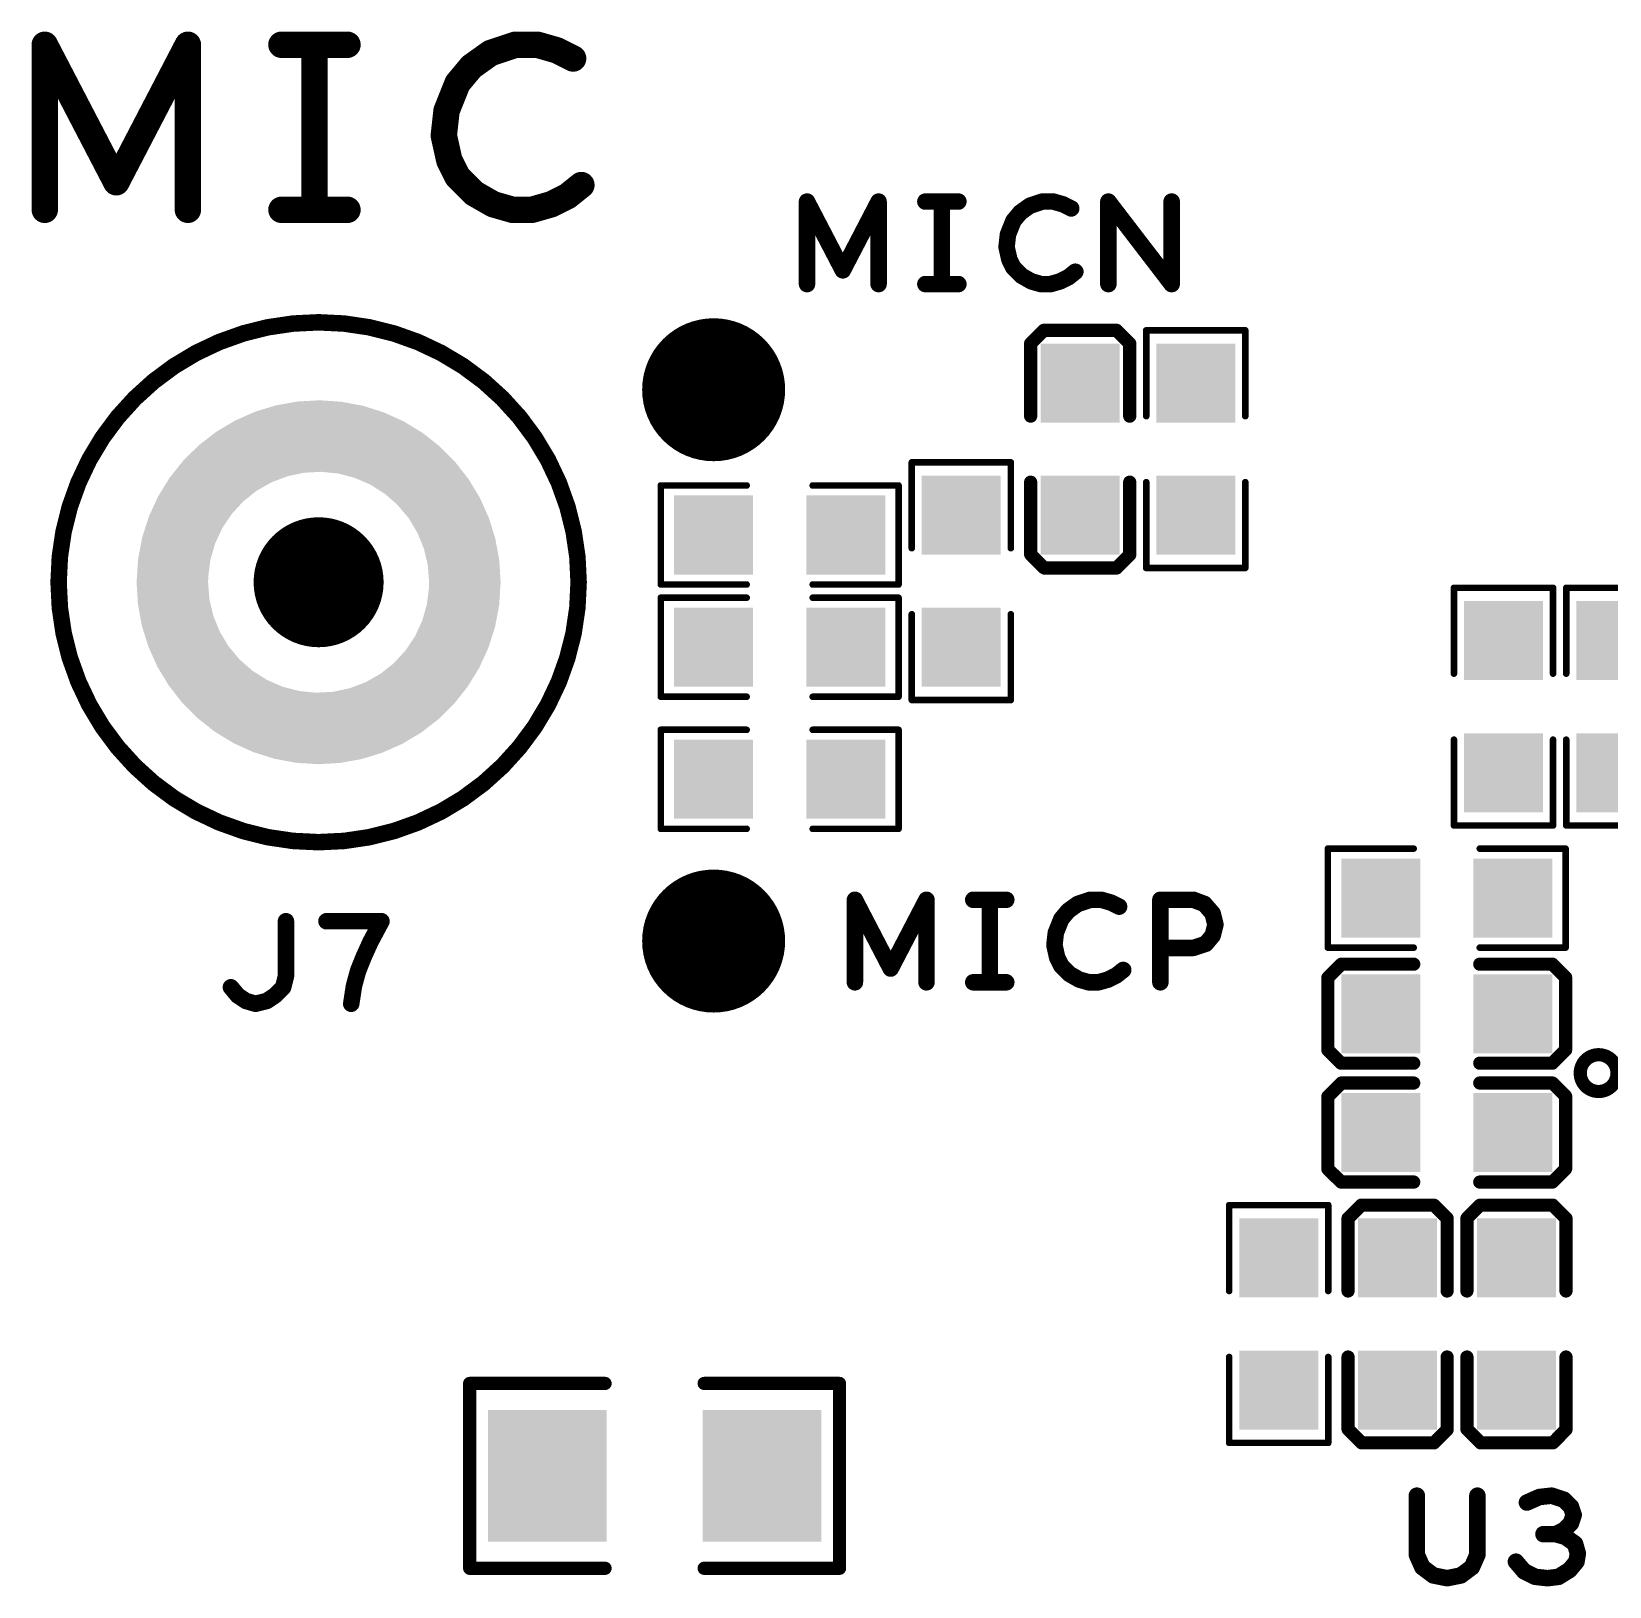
# Model space of a CAD drawing. Extents: x -12 to 107, y 8 to 106.
# Drawn here: x 52.41 to 64.55, y 58.76 to 70.73 of the extents above; entities that cross this region are included whole.
import ezdxf

# ---------------------------------------------------------------- set-up
doc = ezdxf.new("R2010")
doc.units = 0
doc.header["$MEASUREMENT"] = 0
doc.layers.get('0').update_dxf_attribs({"linetype": 'CONTINUOUS'})
doc.layers.add('SILK_TOP_ART', color=251, linetype='CONTINUOUS', true_color=0x636466)
doc.layers.add('SOLDER_TOP_ART', color=18, linetype='CONTINUOUS', true_color=0x000000)

# ---------------------------------------------------------------- blocks, each defined once
blk = doc.blocks.new('ROUND_311')
at = {"const_width": 0.1016}
blk.add_lwpolyline([(-0.0508, 0, 1), (0.0508, 0, 1)], format="xyb", close=True, dxfattribs=at)
blk = doc.blocks.new('ROUND_217')
at = {"const_width": 0.0508}
blk.add_lwpolyline([(-0.0254, 0, 1), (0.0254, 0, 1)], format="xyb", close=True, dxfattribs=at)
blk = doc.blocks.new('ROUND_162')
at = {"const_width": 0.0635}
blk.add_lwpolyline([(-0.03175, 0, 1), (0.03175, 0, 1)], format="xyb", close=True, dxfattribs=at)
blk = doc.blocks.new('ROUND_320')
at = {"const_width": 0.0254}
blk.add_lwpolyline([(-0.0127, 0, 1), (0.0127, 0, 1)], format="xyb", close=True, dxfattribs=at)
blk = doc.blocks.new('ROUND_337')
at = {"const_width": 0.55}
blk.add_lwpolyline([(-0.275, 0, 1), (0.275, 0, 1)], format="xyb", close=True, dxfattribs=at)
blk = doc.blocks.new('SQUARE_332')
blk.add_solid([(0.304, 0.304), (0.304, -0.304), (-0.304, 0.304), (-0.304, -0.304)])
blk = doc.blocks.new('RECTANGLE_331')
blk.add_solid([(0.4564, 0.5072), (0.4564, -0.5072), (-0.4564, 0.5072), (-0.4564, -0.5072)])
blk = doc.blocks.new('ROUND_246')
at = {"const_width": 0.5}
blk.add_lwpolyline([(-0.25, 0, 1), (0.25, 0, 1)], format="xyb", close=True, dxfattribs=at)

msp = doc.modelspace()

# ---------------------------------------------------------------- linework, layer by layer
at = {"layer": 'SILK_TOP_ART'}
for points, const_width in [([(52.5102, 69.3547), (52.5102, 70.6247)], 0.2032), ([(52.5102, 70.6247), (53.0606, 69.5664)], 0.2032), ([(53.0606, 69.5664), (53.611, 70.6247)], 0.2032), ([(53.611, 70.6247), (53.611, 69.3547)], 0.2032), ([(54.3306, 70.6247), (54.8386, 70.6247)], 0.2032), ([(54.5846, 70.6247), (54.5846, 69.3547)], 0.2032), ([(55.9392, 70.5612), (55.7911, 70.4554)], 0.2032), ([(56.1298, 70.6247), (55.9392, 70.5612)], 0.2032), ([(56.2991, 70.6247), (56.1298, 70.6247)], 0.2032), ([(56.4473, 70.5824), (56.2991, 70.6247)], 0.2032), ([(56.5743, 70.5189), (56.4473, 70.5824)], 0.2032), ([(55.7911, 70.4554), (55.6853, 70.3284)], 0.2032), ([(55.6853, 70.3284), (55.6006, 70.1167)], 0.2032), ([(55.6006, 70.1167), (55.5794, 69.9262)], 0.2032), ([(55.5794, 69.9262), (55.6218, 69.7357)], 0.2032), ([(55.6218, 69.7357), (55.6853, 69.6087)], 0.2032), ([(55.6853, 69.6087), (55.8123, 69.4817)], 0.2032), ([(55.8123, 69.4817), (55.9604, 69.397)], 0.2032), ([(56.4049, 69.397), (56.5319, 69.4605)], 0.2032), ([(56.5319, 69.4605), (56.6378, 69.5452)], 0.2032), ([(54.3306, 69.3547), (54.8386, 69.3547)], 0.2032), ([(55.9604, 69.397), (56.1086, 69.3547)], 0.2032), ([(56.1086, 69.3547), (56.2568, 69.3547)], 0.2032), ([(56.2568, 69.3547), (56.4049, 69.397)], 0.2032), ([(58.3734, 68.7832), (58.3734, 69.4182)], 0.127), ([(58.3734, 69.4182), (58.6486, 68.889)], 0.127), ([(58.6486, 68.889), (58.9238, 69.4182)], 0.127), ([(58.9238, 69.4182), (58.9238, 68.7832)], 0.127), ([(59.2836, 69.4182), (59.5376, 69.4182)], 0.127), ([(59.4106, 69.4182), (59.4106, 68.7832)], 0.127), ([(60.0879, 69.3864), (60.0139, 69.3335)], 0.127), ([(60.1832, 69.4182), (60.0879, 69.3864)], 0.127), ([(60.2679, 69.4182), (60.1832, 69.4182)], 0.127), ([(60.3419, 69.397), (60.2679, 69.4182)], 0.127), ([(60.4054, 69.3653), (60.3419, 69.397)], 0.127), ([(60.6912, 68.7832), (60.6912, 69.4182)], 0.127), ([(60.6912, 69.4182), (61.178, 68.7832)], 0.127), ([(61.178, 68.7832), (61.178, 69.4182)], 0.127), ([(59.9609, 69.27), (59.9186, 69.1642)], 0.127), ([(60.0139, 69.3335), (59.9609, 69.27)], 0.127), ([(59.9186, 69.1642), (59.908, 69.0689)], 0.127), ([(59.908, 69.0689), (59.9292, 68.9737)], 0.127), ([(59.9292, 68.9737), (59.9609, 68.9102)], 0.127), ([(59.9609, 68.9102), (60.0244, 68.8467)], 0.127), ([(60.3843, 68.8361), (60.4372, 68.8784)], 0.127), ([(59.2836, 68.7832), (59.5376, 68.7832)], 0.127), ([(60.0244, 68.8467), (60.0985, 68.8044)], 0.127), ([(60.0985, 68.8044), (60.1726, 68.7832)], 0.127), ([(60.1726, 68.7832), (60.2467, 68.7832)], 0.127), ([(60.2467, 68.7832), (60.3208, 68.8044)], 0.127), ([(60.3208, 68.8044), (60.3843, 68.8361)], 0.127), ([(60.195, 68.4276), (60.0934, 68.326)], 0.1016), ([(60.7538, 68.4276), (60.195, 68.4276)], 0.1016), ([(60.8554, 68.326), (60.7538, 68.4276)], 0.1016), ([(60.9824, 68.4276), (61.7444, 68.4276)], 0.0508), ([(60.9824, 67.7672), (60.9824, 68.4276)], 0.0508), ([(61.7444, 68.4276), (61.7444, 67.7672)], 0.0508), ([(60.0934, 68.326), (60.0934, 67.7672)], 0.1016), ([(60.8554, 67.7672), (60.8554, 68.326)], 0.1016), ([(59.179, 67.4116), (59.941, 67.4116)], 0.0508), ([(59.179, 66.7512), (59.179, 67.4116)], 0.0508), ([(59.941, 67.4116), (59.941, 66.7512)], 0.0508), ([(57.2486, 67.2338), (57.2486, 66.4718)], 0.0508), ([(57.909, 67.2338), (57.2486, 67.2338)], 0.0508), ([(58.417, 67.2338), (59.0774, 67.2338)], 0.0508), ([(59.0774, 67.2338), (59.0774, 66.4718)], 0.0508), ([(60.0934, 66.7037), (60.0934, 67.2592)], 0.1016), ([(60.8554, 67.2592), (60.8554, 66.7004)], 0.1016), ([(60.9824, 67.2592), (60.9824, 66.5988)], 0.0508), ([(61.7444, 66.5988), (61.7444, 67.2592)], 0.0508), ([(60.1983, 66.5988), (60.0934, 66.7037)], 0.1016), ([(60.7541, 66.5988), (60.1983, 66.5988)], 0.1016), ([(60.8554, 66.7004), (60.7541, 66.5988)], 0.1016), ([(60.9824, 66.5988), (61.7444, 66.5988)], 0.0508), ([(57.2486, 66.4718), (57.909, 66.4718)], 0.0508), ([(57.2486, 66.3702), (57.2486, 65.6082)], 0.0508), ([(57.909, 66.3702), (57.2486, 66.3702)], 0.0508), ([(59.0774, 66.4718), (58.417, 66.4718)], 0.0508), ([(58.417, 66.3702), (59.0774, 66.3702)], 0.0508), ([(59.0774, 66.3702), (59.0774, 65.6082)], 0.0508), ([(63.3494, 66.4464), (63.3494, 65.786)], 0.0508), ([(64.1114, 66.4464), (63.3494, 66.4464)], 0.0508), ([(64.1114, 65.786), (64.1114, 66.4464)], 0.0508), ([(64.213, 66.4464), (64.975, 66.4464)], 0.0508), ([(64.213, 65.786), (64.213, 66.4464)], 0.0508), ([(59.179, 66.2432), (59.179, 65.5828)], 0.0508), ([(59.941, 65.5828), (59.941, 66.2432)], 0.0508), ([(57.2486, 65.6082), (57.909, 65.6082)], 0.0508), ([(59.0774, 65.6082), (58.417, 65.6082)], 0.0508), ([(59.179, 65.5828), (59.941, 65.5828)], 0.0508), ([(57.2486, 65.3542), (57.2486, 64.5922)], 0.0508), ([(57.909, 65.3542), (57.2486, 65.3542)], 0.0508), ([(58.417, 65.3542), (59.0774, 65.3542)], 0.0508), ([(59.0774, 65.3542), (59.0774, 64.5922)], 0.0508), ([(63.3494, 64.6176), (63.3494, 65.278)], 0.0508), ([(64.1114, 65.278), (64.1114, 64.6176)], 0.0508), ([(64.213, 65.278), (64.213, 64.6176)], 0.0508), ([(57.2486, 64.5922), (57.909, 64.5922)], 0.0508), ([(59.0774, 64.5922), (58.417, 64.5922)], 0.0508), ([(64.1114, 64.6176), (63.3494, 64.6176)], 0.0508), ([(64.213, 64.6176), (64.975, 64.6176)], 0.0508), ([(62.3794, 64.4398), (62.3794, 63.6778)], 0.0508), ([(63.0398, 64.4398), (62.3794, 64.4398)], 0.0508), ([(63.5478, 64.4398), (64.2082, 64.4398)], 0.0508), ([(64.2082, 64.4398), (64.2082, 63.6778)], 0.0508), ([(58.7417, 63.4111), (58.7417, 64.0461)], 0.127), ([(58.7417, 64.0461), (59.0169, 63.5169)], 0.127), ([(59.0169, 63.5169), (59.2921, 64.0461)], 0.127), ([(59.2921, 64.0461), (59.2921, 63.4111)], 0.127), ([(59.6519, 64.0461), (59.9059, 64.0461)], 0.127), ([(59.7789, 64.0461), (59.7789, 63.4111)], 0.127), ([(60.5515, 64.0461), (60.4562, 64.0143)], 0.127), ([(60.6362, 64.0461), (60.5515, 64.0461)], 0.127), ([(60.7102, 64.0249), (60.6362, 64.0461)], 0.127), ([(60.7737, 63.9932), (60.7102, 64.0249)], 0.127), ([(61.0912, 63.4111), (61.0912, 64.0461)], 0.127), ([(61.0912, 64.0461), (61.3452, 64.0461)], 0.127), ([(61.3452, 64.0461), (61.4299, 64.0143)], 0.127), ([(60.3292, 63.8979), (60.2869, 63.7921)], 0.127), ([(60.3822, 63.9614), (60.3292, 63.8979)], 0.127), ([(60.4562, 64.0143), (60.3822, 63.9614)], 0.127), ([(61.4299, 64.0143), (61.4934, 63.9403)], 0.127), ([(61.4934, 63.9403), (61.5146, 63.8556)], 0.127), ([(54.3653, 63.4577), (54.3653, 63.881)], 0.127), ([(55.1003, 63.881), (54.6769, 63.881)], 0.127), ([(55.0156, 63.7222), (55.1003, 63.881)], 0.127), ([(60.2869, 63.7921), (60.2763, 63.6968)], 0.127), ([(61.5146, 63.8556), (61.4934, 63.7709)], 0.127), ([(54.9627, 63.6058), (55.0156, 63.7222)], 0.127), ([(60.2763, 63.6968), (60.2975, 63.6016)], 0.127), ([(61.3452, 63.6757), (61.0912, 63.6757)], 0.127), ([(61.4405, 63.7074), (61.3452, 63.6757)], 0.127), ([(61.4934, 63.7709), (61.4405, 63.7074)], 0.127), ([(54.9204, 63.5), (54.9627, 63.6058)], 0.127), ([(60.2975, 63.6016), (60.3292, 63.5381)], 0.127), ([(60.3292, 63.5381), (60.3927, 63.4746)], 0.127), ([(62.3794, 63.4459), (62.4843, 63.5508)], 0.1016), ([(62.3794, 63.6778), (63.0398, 63.6778)], 0.0508), ([(62.4843, 63.5508), (63.0398, 63.5508)], 0.1016), ([(64.1066, 63.5508), (63.5478, 63.5508)], 0.1016), ([(64.2082, 63.6778), (63.5478, 63.6778)], 0.0508), ([(64.2082, 63.4492), (64.1066, 63.5508)], 0.1016), ([(54.3441, 63.373), (54.3653, 63.4577)], 0.127), ([(54.8886, 63.3836), (54.9204, 63.5)], 0.127), ([(60.3927, 63.4746), (60.4668, 63.4323)], 0.127), ([(60.4668, 63.4323), (60.5409, 63.4111)], 0.127), ([(60.615, 63.4111), (60.6891, 63.4323)], 0.127), ([(60.6891, 63.4323), (60.7526, 63.464)], 0.127), ([(60.7526, 63.464), (60.8055, 63.5063)], 0.127), ([(62.3794, 62.8901), (62.3794, 63.4459)], 0.1016), ([(64.2082, 62.8904), (64.2082, 63.4492)], 0.1016), ([(53.9419, 63.373), (53.9949, 63.3095)], 0.127), ([(53.9949, 63.3095), (54.0583, 63.2672)], 0.127), ([(54.2171, 63.2672), (54.2806, 63.3095)], 0.127), ([(54.2806, 63.3095), (54.3441, 63.373)], 0.127), ([(54.8674, 63.246), (54.8886, 63.3836)], 0.127), ([(59.6519, 63.4111), (59.9059, 63.4111)], 0.127), ([(60.5409, 63.4111), (60.615, 63.4111)], 0.127), ([(54.0583, 63.2672), (54.1324, 63.246)], 0.127), ([(54.1324, 63.246), (54.2171, 63.2672)], 0.127), ([(62.481, 62.7888), (62.3794, 62.8901)], 0.1016), ([(64.1066, 62.7888), (64.2082, 62.8904)], 0.1016), ([(63.0398, 62.7888), (62.481, 62.7888)], 0.1016), ([(63.5478, 62.7888), (64.1066, 62.7888)], 0.1016), ([(62.3794, 62.5315), (62.4843, 62.6364)], 0.1016), ([(62.4843, 62.6364), (63.0398, 62.6364)], 0.1016), ([(64.1066, 62.6364), (63.5478, 62.6364)], 0.1016), ([(64.2082, 62.5348), (64.1066, 62.6364)], 0.1016), ([(62.3794, 61.9757), (62.3794, 62.5315)], 0.1016), ([(64.2082, 61.976), (64.2082, 62.5348)], 0.1016), ([(62.481, 61.8744), (62.3794, 61.9757)], 0.1016), ([(64.1066, 61.8744), (64.2082, 61.976)], 0.1016), ([(63.0398, 61.8744), (62.481, 61.8744)], 0.1016), ([(63.5478, 61.8744), (64.1066, 61.8744)], 0.1016), ([(61.6204, 61.6966), (62.3824, 61.6966)], 0.0508), ([(61.6204, 61.0362), (61.6204, 61.6966)], 0.0508), ([(62.3824, 61.6966), (62.3824, 61.0362)], 0.0508), ([(62.6364, 61.6966), (62.5348, 61.595)], 0.1016), ([(63.1952, 61.6966), (62.6364, 61.6966)], 0.1016), ([(63.2968, 61.595), (63.1952, 61.6966)], 0.1016), ([(63.5508, 61.6966), (63.4492, 61.595)], 0.1016), ([(64.1096, 61.6966), (63.5508, 61.6966)], 0.1016), ([(64.2112, 61.595), (64.1096, 61.6966)], 0.1016), ([(62.5348, 61.595), (62.5348, 61.0362)], 0.1016), ([(63.2968, 61.0362), (63.2968, 61.595)], 0.1016), ([(63.4492, 61.595), (63.4492, 61.0362)], 0.1016), ([(64.2112, 61.0362), (64.2112, 61.595)], 0.1016), ([(62.5348, 59.9727), (62.5348, 60.5282)], 0.1016), ([(63.2968, 60.5282), (63.2968, 59.9694)], 0.1016), ([(63.4492, 59.9727), (63.4492, 60.5282)], 0.1016), ([(64.2112, 60.5282), (64.2112, 59.9694)], 0.1016), ([(61.6204, 60.5282), (61.6204, 59.8678)], 0.0508), ([(62.3824, 59.8678), (62.3824, 60.5282)], 0.0508), ([(55.7784, 58.9026), (55.7784, 60.325)], 0.1016), ([(55.7784, 60.325), (56.8198, 60.325)], 0.1016), ([(58.6232, 60.325), (57.5818, 60.325)], 0.1016), ([(58.6232, 58.9026), (58.6232, 60.325)], 0.1016), ([(62.6397, 59.8678), (62.5348, 59.9727)], 0.1016), ([(63.2968, 59.9694), (63.1955, 59.8678)], 0.1016), ([(63.5541, 59.8678), (63.4492, 59.9727)], 0.1016), ([(64.2112, 59.9694), (64.1099, 59.8678)], 0.1016), ([(61.6204, 59.8678), (62.3824, 59.8678)], 0.0508), ([(63.1955, 59.8678), (62.6397, 59.8678)], 0.1016), ([(64.1099, 59.8678), (63.5541, 59.8678)], 0.1016), ([(63.064, 59.4614), (63.064, 59.0063)], 0.127), ([(63.5296, 59.0063), (63.5296, 59.4614)], 0.127), ([(64.0059, 59.4508), (63.9106, 59.4085)], 0.127), ([(64.1011, 59.4614), (64.0059, 59.4508)], 0.127), ([(64.1964, 59.4296), (64.1011, 59.4614)], 0.127), ([(64.2493, 59.3767), (64.1964, 59.4296)], 0.127), ([(64.2705, 59.3132), (64.2493, 59.3767)], 0.127), ([(64.2493, 59.2497), (64.2705, 59.3132)], 0.127), ([(64.1329, 59.1651), (64.0376, 59.1651)], 0.127), ([(64.1329, 59.1651), (64.1964, 59.1968)], 0.127), ([(64.207, 59.1439), (64.1329, 59.1651)], 0.127), ([(64.1964, 59.1968), (64.2493, 59.2497)], 0.127), ([(64.2811, 59.091), (64.207, 59.1439)], 0.127), ([(64.3022, 59.0169), (64.2811, 59.091)], 0.127), ([(63.064, 59.0063), (63.1063, 58.911)], 0.127), ([(63.4873, 58.911), (63.5296, 59.0063)], 0.127), ([(63.826, 58.9534), (63.8895, 58.8793)], 0.127), ([(64.2387, 58.8899), (64.2916, 58.9534)], 0.127), ([(64.2916, 58.9534), (64.3022, 59.0169)], 0.127), ([(56.8198, 58.9026), (55.7784, 58.9026)], 0.1016), ([(57.5818, 58.9026), (58.6232, 58.9026)], 0.1016), ([(63.1063, 58.911), (63.191, 58.8476)], 0.127), ([(63.191, 58.8476), (63.2968, 58.8264)], 0.127), ([(63.2968, 58.8264), (63.4026, 58.8476)], 0.127), ([(63.4026, 58.8476), (63.4873, 58.911)], 0.127), ([(63.8895, 58.8793), (63.9741, 58.837)], 0.127), ([(63.9741, 58.837), (64.0694, 58.8264)], 0.127), ([(64.0694, 58.8264), (64.1541, 58.837)], 0.127), ([(64.1541, 58.837), (64.2387, 58.8899)], 0.127)]:
    msp.add_lwpolyline(points, dxfattribs=dict(at, const_width=const_width))
for points, const_width in [([(52.6166, 66.4892, 1), (56.6166, 66.4892, 1)], 0.127), ([(64.3207, 62.7126, 1), (64.6037, 62.7126, 1)], 0.1016)]:
    msp.add_lwpolyline(points, format="xyb", close=True, dxfattribs=dict(at, const_width=const_width))
at = {"layer": 'SOLDER_TOP_ART'}
for points in [[(54.127214, 67.800876), (54.278858, 67.847264), (55.103708, 67.800876), (54.956674, 67.847264)], [(54.278858, 67.847264), (54.28843, 67.850192), (54.956674, 67.847264), (54.94104, 67.850192)], [(54.28843, 67.850192), (54.446132, 67.878296), (54.94104, 67.850192), (54.790964, 67.878296)], [(54.446132, 67.878296), (54.454404, 67.87977), (54.790964, 67.878296), (54.768194, 67.87977)], [(54.454404, 67.87977), (54.622732, 67.889186), (54.768194, 67.87977), (54.622732, 67.889186)], [(53.828308, 67.646174), (53.963566, 67.726856), (55.403572, 67.646174), (55.270964, 67.726856)], [(53.963566, 67.726856), (53.973096, 67.73254), (55.270964, 67.726856), (55.258444, 67.73254)], [(53.973096, 67.73254), (54.117434, 67.79654), (55.258444, 67.73254), (55.11745, 67.79654)], [(54.117434, 67.79654), (54.127214, 67.800876), (55.11745, 67.79654), (55.103708, 67.800876)], [(53.694952, 67.543032), (53.819324, 67.639226), (55.537138, 67.543032), (55.41499, 67.639226)], [(53.819324, 67.639226), (53.828308, 67.646174), (55.41499, 67.639226), (55.403572, 67.646174)], [(53.574962, 67.424606), (53.686732, 67.53492), (55.65727, 67.424606), (55.547438, 67.53492)], [(53.686732, 67.53492), (53.694952, 67.543032), (55.547438, 67.53492), (55.537138, 67.543032)], [(53.506892, 67.338948), (53.567684, 67.415448), (55.726092, 67.338948), (55.666386, 67.415448)], [(53.567684, 67.415448), (53.574962, 67.424606), (55.666386, 67.415448), (55.65727, 67.424606)], [(53.40913, 67.193432), (53.449018, 67.258346), (54.14062, 67.193432), (54.254778, 67.258346)], [(53.449018, 67.258346), (53.470076, 67.292616), (54.254778, 67.258346), (54.345172, 67.292616)], [(53.470076, 67.292616), (53.479836, 67.3049), (54.345172, 67.292616), (54.377574, 67.3049)], [(53.479836, 67.3049), (53.501358, 67.331982), (54.377574, 67.3049), (54.506076, 67.331982)], [(53.501358, 67.331982), (53.506892, 67.338948), (54.506076, 67.331982), (54.637216, 67.338948)], [(54.767864, 67.325632), (54.637216, 67.338948), (55.736486, 67.325632), (55.726092, 67.338948)], [(54.894902, 67.292348), (54.767864, 67.325632), (55.762462, 67.292348), (55.736486, 67.325632)], [(54.9174, 67.282546), (54.894902, 67.292348), (55.770112, 67.282546), (55.762462, 67.292348)], [(55.015296, 67.239892), (54.9174, 67.282546), (55.79581, 67.239892), (55.770112, 67.282546)], [(55.126172, 67.169518), (55.015296, 67.239892), (55.838208, 67.169518), (55.79581, 67.239892)], [(53.3647, 67.111708), (53.381814, 67.148976), (54.037822, 67.111708), (54.0847, 67.148976)], [(53.381814, 67.148976), (53.40913, 67.193432), (54.0847, 67.148976), (54.14062, 67.193432)], [(55.161938, 67.138138), (55.126172, 67.169518), (55.857112, 67.138138), (55.838208, 67.169518)], [(55.224886, 67.082906), (55.161938, 67.138138), (55.881892, 67.082906), (55.857112, 67.138138)], [(53.2827, 66.905986), (53.31146, 66.995768), (53.875796, 66.905986), (53.935884, 66.995768)], [(53.31146, 66.995768), (53.320348, 67.015124), (53.935884, 66.995768), (53.94884, 67.015124)], [(53.320348, 67.015124), (53.3647, 67.111708), (53.94884, 67.015124), (54.037822, 67.111708)], [(55.307242, 66.98432), (55.224886, 67.082906), (55.926122, 66.98432), (55.881892, 67.082906)], [(53.260032, 66.835214), (53.2827, 66.905986), (53.842896, 66.835214), (53.875796, 66.905986)], [(55.309078, 66.98212), (55.307242, 66.98432), (55.926806, 66.98212), (55.926122, 66.98432)], [(55.376742, 66.86957), (55.309078, 66.98212), (55.961774, 66.86957), (55.926806, 66.98212)], [(53.228274, 66.669644), (53.250764, 66.7869), (53.786656, 66.669644), (53.820438, 66.7869)], [(53.250764, 66.7869), (53.260032, 66.835214), (53.820438, 66.7869), (53.842896, 66.835214)], [(55.395572, 66.823324), (55.376742, 66.86957), (55.976142, 66.823324), (55.961774, 66.86957)], [(55.426262, 66.747938), (55.395572, 66.823324), (55.989918, 66.747938), (55.976142, 66.823324)], [(53.219266, 66.530422), (53.227694, 66.660708), (53.7676, 66.530422), (53.784082, 66.660708)], [(53.227694, 66.660708), (53.228274, 66.669644), (53.784082, 66.660708), (53.786656, 66.669644)], [(55.447632, 66.65748), (55.426262, 66.747938), (56.006448, 66.65748), (55.989918, 66.747938)], [(55.456454, 66.620132), (55.447632, 66.65748), (56.008702, 66.620132), (56.006448, 66.65748)], [(53.2166, 66.4892), (53.219266, 66.530422), (53.7666, 66.4892), (53.7676, 66.530422)], [(55.4666, 66.4892), (55.456454, 66.620132), (56.0166, 66.4892), (56.008702, 66.620132)], [(53.2166, 66.489198), (53.2166, 66.4892), (53.766602, 66.489198), (53.7666, 66.4892)], [(53.224498, 66.358266), (53.2166, 66.489198), (53.776744, 66.358266), (53.766602, 66.489198)], [(55.449116, 66.31769), (55.465598, 66.447976), (56.005498, 66.31769), (56.01393, 66.447976)], [(55.465598, 66.447976), (55.466598, 66.489198), (56.01393, 66.447976), (56.0166, 66.489198)], [(55.466598, 66.489198), (55.4666, 66.4892), (56.0166, 66.489198), (56.0166, 66.4892)], [(53.22675, 66.320914), (53.224498, 66.358266), (53.785568, 66.320914), (53.776744, 66.358266)], [(53.24328, 66.23046), (53.22675, 66.320914), (53.806936, 66.23046), (53.785568, 66.320914)], [(55.41276, 66.191498), (55.446538, 66.308744), (55.98243, 66.191498), (56.00492, 66.308744)], [(55.446538, 66.308744), (55.449116, 66.31769), (56.00492, 66.308744), (56.005498, 66.31769)], [(53.257056, 66.155072), (53.24328, 66.23046), (53.83763, 66.155072), (53.806936, 66.23046)], [(53.271424, 66.108828), (53.257056, 66.155072), (53.856456, 66.108828), (53.83763, 66.155072)], [(55.390296, 66.143174), (55.41276, 66.191498), (55.973162, 66.143174), (55.98243, 66.191498)], [(53.306392, 65.996278), (53.271424, 66.108828), (53.92412, 65.996278), (53.856456, 66.108828)], [(55.297304, 65.98262), (55.357402, 66.072412), (55.921734, 65.98262), (55.950494, 66.072412)], [(55.357402, 66.072412), (55.390296, 66.143174), (55.950494, 66.072412), (55.973162, 66.143174)], [(53.307076, 65.994074), (53.306392, 65.996278), (53.925962, 65.994074), (53.92412, 65.996278)], [(53.351306, 65.895492), (53.307076, 65.994074), (54.008312, 65.895492), (53.925962, 65.994074)], [(55.195376, 65.86669), (55.284358, 65.963274), (55.868496, 65.86669), (55.91285, 65.963274)], [(55.284358, 65.963274), (55.297304, 65.98262), (55.91285, 65.963274), (55.921734, 65.98262)], [(53.376086, 65.840256), (53.351306, 65.895492), (54.071266, 65.840256), (54.008312, 65.895492)], [(53.39499, 65.80888), (53.376086, 65.840256), (54.107026, 65.80888), (54.071266, 65.840256)], [(53.437386, 65.738506), (53.39499, 65.80888), (54.217902, 65.738506), (54.107026, 65.80888)], [(54.97842, 65.720052), (55.092578, 65.784966), (55.78418, 65.720052), (55.824068, 65.784966)], [(55.092578, 65.784966), (55.148486, 65.829414), (55.824068, 65.784966), (55.85138, 65.829414)], [(55.148486, 65.829414), (55.195376, 65.86669), (55.85138, 65.829414), (55.868496, 65.86669)], [(53.463084, 65.69585), (53.437386, 65.738506), (54.315804, 65.69585), (54.217902, 65.738506)], [(53.470734, 65.68605), (53.463084, 65.69585), (54.338296, 65.68605), (54.315804, 65.69585)], [(53.49671, 65.652766), (53.470734, 65.68605), (54.465334, 65.652766), (54.338296, 65.68605)], [(54.727122, 65.646416), (54.855624, 65.673498), (55.731842, 65.646416), (55.753362, 65.673498)], [(54.855624, 65.673498), (54.888004, 65.685774), (55.753362, 65.673498), (55.763118, 65.685774)], [(54.888004, 65.685774), (54.97842, 65.720052), (55.763118, 65.685774), (55.78418, 65.720052)], [(53.507104, 65.63945), (53.49671, 65.652766), (54.595982, 65.63945), (54.465334, 65.652766)], [(53.56681, 65.562948), (53.507104, 65.63945), (55.665514, 65.562948), (55.726306, 65.63945)], [(53.575934, 65.553784), (53.56681, 65.562948), (55.658232, 65.553784), (55.665514, 65.562948)], [(53.685758, 65.443476), (53.575934, 65.553784), (55.546464, 65.443476), (55.658232, 65.553784)], [(54.595982, 65.63945), (54.727122, 65.646416), (55.726306, 65.63945), (55.731842, 65.646416)], [(53.696064, 65.43536), (53.685758, 65.443476), (55.538242, 65.43536), (55.546464, 65.443476)], [(53.818206, 65.33917), (53.696064, 65.43536), (55.413874, 65.33917), (55.538242, 65.43536)], [(53.829632, 65.332218), (53.818206, 65.33917), (55.404886, 65.332218), (55.413874, 65.33917)], [(53.96223, 65.25154), (53.829632, 65.332218), (55.269632, 65.25154), (55.404886, 65.332218)], [(53.974762, 65.245852), (53.96223, 65.25154), (55.260098, 65.245852), (55.269632, 65.25154)], [(54.115744, 65.181856), (53.974762, 65.245852), (55.115762, 65.181856), (55.260098, 65.245852)], [(54.129494, 65.177518), (54.115744, 65.181856), (55.10598, 65.177518), (55.115762, 65.181856)], [(54.27652, 65.131132), (54.129494, 65.177518), (54.954336, 65.131132), (55.10598, 65.177518)], [(54.292156, 65.128204), (54.27652, 65.131132), (54.944764, 65.128204), (54.954336, 65.131132)], [(54.44223, 65.1001), (54.292156, 65.128204), (54.78707, 65.1001), (54.944764, 65.128204)], [(54.465038, 65.098624), (54.44223, 65.1001), (54.77879, 65.098624), (54.78707, 65.1001)], [(54.610466, 65.089212), (54.465038, 65.098624), (54.610466, 65.089212), (54.77879, 65.098624)]]:
    msp.add_solid(points, dxfattribs=at)

# ---------------------------------------------------------------- block references
at = {"layer": 'SILK_TOP_ART'}
for name, p in [('ROUND_311', (52.5102, 70.6247)), ('ROUND_311', (53.611, 70.6247)), ('ROUND_311', (54.3306, 70.6247)), ('ROUND_311', (54.5846, 70.6247)), ('ROUND_311', (54.8386, 70.6247)), ('ROUND_311', (55.9392, 70.5612)), ('ROUND_311', (56.1298, 70.6247)), ('ROUND_311', (56.2991, 70.6247)), ('ROUND_311', (56.4473, 70.5824)), ('ROUND_311', (55.7911, 70.4554)), ('ROUND_311', (56.5743, 70.5189)), ('ROUND_311', (55.6853, 70.3284)), ('ROUND_311', (55.6006, 70.1167)), ('ROUND_311', (55.5794, 69.9262)), ('ROUND_311', (55.6218, 69.7357)), ('ROUND_311', (53.0606, 69.5664)), ('ROUND_311', (55.6853, 69.6087)), ('ROUND_311', (55.8123, 69.4817)), ('ROUND_311', (56.5319, 69.4605)), ('ROUND_311', (56.6378, 69.5452)), ('ROUND_311', (52.5102, 69.3547)), ('ROUND_311', (53.611, 69.3547)), ('ROUND_311', (54.3306, 69.3547)), ('ROUND_311', (54.5846, 69.3547)), ('ROUND_311', (54.8386, 69.3547)), ('ROUND_311', (55.9604, 69.397)), ('ROUND_311', (56.1086, 69.3547)), ('ROUND_311', (56.2568, 69.3547)), ('ROUND_311', (56.4049, 69.397)), ('ROUND_162', (58.3734, 69.4182)), ('ROUND_162', (58.9238, 69.4182)), ('ROUND_162', (59.2836, 69.4182)), ('ROUND_162', (59.4106, 69.4182)), ('ROUND_162', (59.5376, 69.4182)), ('ROUND_162', (60.0879, 69.3864)), ('ROUND_162', (60.1832, 69.4182)), ('ROUND_162', (60.2679, 69.4182)), ('ROUND_162', (60.3419, 69.397)), ('ROUND_162', (60.4054, 69.3653)), ('ROUND_162', (60.6912, 69.4182)), ('ROUND_162', (61.178, 69.4182)), ('ROUND_162', (59.9609, 69.27)), ('ROUND_162', (60.0139, 69.3335)), ('ROUND_162', (59.9186, 69.1642)), ('ROUND_162', (59.908, 69.0689)), ('ROUND_162', (58.6486, 68.889)), ('ROUND_162', (59.9292, 68.9737)), ('ROUND_162', (59.9609, 68.9102)), ('ROUND_162', (60.4372, 68.8784)), ('ROUND_162', (58.3734, 68.7832)), ('ROUND_162', (58.9238, 68.7832)), ('ROUND_162', (59.2836, 68.7832)), ('ROUND_162', (59.4106, 68.7832)), ('ROUND_162', (59.5376, 68.7832)), ('ROUND_162', (60.0244, 68.8467)), ('ROUND_162', (60.0985, 68.8044)), ('ROUND_162', (60.1726, 68.7832)), ('ROUND_162', (60.2467, 68.7832)), ('ROUND_162', (60.3208, 68.8044)), ('ROUND_162', (60.3843, 68.8361)), ('ROUND_162', (60.6912, 68.7832)), ('ROUND_162', (61.178, 68.7832)), ('ROUND_217', (60.195, 68.4276)), ('ROUND_217', (60.195, 68.4276)), ('ROUND_217', (60.7538, 68.4276)), ('ROUND_217', (60.7538, 68.4276)), ('ROUND_320', (60.9824, 68.4276)), ('ROUND_320', (60.9824, 68.4276)), ('ROUND_320', (61.7444, 68.4276)), ('ROUND_320', (61.7444, 68.4276)), ('ROUND_217', (60.0934, 68.326)), ('ROUND_217', (60.0934, 68.326)), ('ROUND_217', (60.8554, 68.326)), ('ROUND_217', (60.8554, 68.326)), ('ROUND_217', (60.0934, 67.7672)), ('ROUND_217', (60.8554, 67.7672)), ('ROUND_320', (60.9824, 67.7672)), ('ROUND_320', (61.7444, 67.7672)), ('ROUND_320', (59.179, 67.4116)), ('ROUND_320', (59.179, 67.4116)), ('ROUND_320', (59.941, 67.4116)), ('ROUND_320', (59.941, 67.4116)), ('ROUND_320', (57.2486, 67.2338)), ('ROUND_320', (57.2486, 67.2338)), ('ROUND_320', (57.909, 67.2338)), ('ROUND_320', (58.417, 67.2338)), ('ROUND_320', (59.0774, 67.2338)), ('ROUND_320', (59.0774, 67.2338)), ('ROUND_217', (60.0934, 67.2592)), ('ROUND_217', (60.8554, 67.2592)), ('ROUND_320', (60.9824, 67.2592)), ('ROUND_320', (61.7444, 67.2592)), ('ROUND_320', (59.179, 66.7512)), ('ROUND_320', (59.941, 66.7512)), ('ROUND_217', (60.0934, 66.7037)), ('ROUND_217', (60.0934, 66.7037)), ('ROUND_217', (60.1983, 66.5988)), ('ROUND_217', (60.1983, 66.5988)), ('ROUND_217', (60.7541, 66.5988)), ('ROUND_217', (60.7541, 66.5988)), ('ROUND_217', (60.8554, 66.7004)), ('ROUND_217', (60.8554, 66.7004)), ('ROUND_320', (60.9824, 66.5988)), ('ROUND_320', (60.9824, 66.5988)), ('ROUND_320', (61.7444, 66.5988)), ('ROUND_320', (61.7444, 66.5988)), ('ROUND_320', (57.2486, 66.4718)), ('ROUND_320', (57.2486, 66.4718)), ('ROUND_320', (57.2486, 66.3702)), ('ROUND_320', (57.2486, 66.3702)), ('ROUND_320', (57.909, 66.4718)), ('ROUND_320', (57.909, 66.3702)), ('ROUND_320', (58.417, 66.4718)), ('ROUND_320', (58.417, 66.3702)), ('ROUND_320', (59.0774, 66.4718)), ('ROUND_320', (59.0774, 66.4718)), ('ROUND_320', (59.0774, 66.3702)), ('ROUND_320', (59.0774, 66.3702)), ('ROUND_320', (63.3494, 66.4464)), ('ROUND_320', (63.3494, 66.4464)), ('ROUND_320', (64.1114, 66.4464)), ('ROUND_320', (64.1114, 66.4464)), ('ROUND_320', (64.213, 66.4464)), ('ROUND_320', (64.213, 66.4464)), ('ROUND_320', (59.179, 66.2432)), ('ROUND_320', (59.941, 66.2432)), ('ROUND_320', (63.3494, 65.786)), ('ROUND_320', (64.1114, 65.786)), ('ROUND_320', (64.213, 65.786)), ('ROUND_320', (57.2486, 65.6082)), ('ROUND_320', (57.2486, 65.6082)), ('ROUND_320', (57.909, 65.6082)), ('ROUND_320', (58.417, 65.6082)), ('ROUND_320', (59.0774, 65.6082)), ('ROUND_320', (59.0774, 65.6082)), ('ROUND_320', (59.179, 65.5828)), ('ROUND_320', (59.179, 65.5828)), ('ROUND_320', (59.941, 65.5828)), ('ROUND_320', (59.941, 65.5828)), ('ROUND_320', (57.2486, 65.3542)), ('ROUND_320', (57.2486, 65.3542)), ('ROUND_320', (57.909, 65.3542)), ('ROUND_320', (58.417, 65.3542)), ('ROUND_320', (59.0774, 65.3542)), ('ROUND_320', (59.0774, 65.3542)), ('ROUND_320', (63.3494, 65.278)), ('ROUND_320', (64.1114, 65.278)), ('ROUND_320', (64.213, 65.278)), ('ROUND_320', (57.2486, 64.5922)), ('ROUND_320', (57.2486, 64.5922)), ('ROUND_320', (57.909, 64.5922)), ('ROUND_320', (58.417, 64.5922)), ('ROUND_320', (59.0774, 64.5922)), ('ROUND_320', (59.0774, 64.5922)), ('ROUND_320', (63.3494, 64.6176)), ('ROUND_320', (63.3494, 64.6176)), ('ROUND_320', (64.1114, 64.6176)), ('ROUND_320', (64.1114, 64.6176)), ('ROUND_320', (64.213, 64.6176)), ('ROUND_320', (64.213, 64.6176)), ('ROUND_320', (62.3794, 64.4398)), ('ROUND_320', (62.3794, 64.4398)), ('ROUND_320', (63.0398, 64.4398)), ('ROUND_320', (63.5478, 64.4398)), ('ROUND_320', (64.2082, 64.4398)), ('ROUND_320', (64.2082, 64.4398)), ('ROUND_162', (58.7417, 64.0461)), ('ROUND_162', (59.2921, 64.0461)), ('ROUND_162', (59.6519, 64.0461)), ('ROUND_162', (59.7789, 64.0461)), ('ROUND_162', (59.9059, 64.0461)), ('ROUND_162', (60.5515, 64.0461)), ('ROUND_162', (60.6362, 64.0461)), ('ROUND_162', (60.7102, 64.0249)), ('ROUND_162', (61.0912, 64.0461)), ('ROUND_162', (61.3452, 64.0461)), ('ROUND_162', (60.3292, 63.8979)), ('ROUND_162', (60.3822, 63.9614)), ('ROUND_162', (60.4562, 64.0143)), ('ROUND_162', (60.7737, 63.9932)), ('ROUND_162', (61.4299, 64.0143)), ('ROUND_162', (61.4934, 63.9403)), ('ROUND_162', (54.3653, 63.881)), ('ROUND_162', (54.6769, 63.881)), ('ROUND_162', (55.1003, 63.881)), ('ROUND_162', (60.2869, 63.7921)), ('ROUND_162', (61.5146, 63.8556)), ('ROUND_162', (55.0156, 63.7222)), ('ROUND_162', (60.2763, 63.6968)), ('ROUND_162', (61.0912, 63.6757)), ('ROUND_162', (61.3452, 63.6757)), ('ROUND_162', (61.4405, 63.7074)), ('ROUND_162', (61.4934, 63.7709)), ('ROUND_162', (54.9627, 63.6058)), ('ROUND_162', (60.2975, 63.6016)), ('ROUND_162', (60.3292, 63.5381)), ('ROUND_320', (62.3794, 63.6778)), ('ROUND_320', (62.3794, 63.6778)), ('ROUND_217', (62.4843, 63.5508)), ('ROUND_217', (62.4843, 63.5508)), ('ROUND_217', (63.0398, 63.5508)), ('ROUND_320', (63.0398, 63.6778)), ('ROUND_217', (63.5478, 63.5508)), ('ROUND_320', (63.5478, 63.6778)), ('ROUND_217', (64.1066, 63.5508)), ('ROUND_217', (64.1066, 63.5508)), ('ROUND_320', (64.2082, 63.6778)), ('ROUND_320', (64.2082, 63.6778)), ('ROUND_162', (54.3653, 63.4577)), ('ROUND_162', (54.9204, 63.5)), ('ROUND_162', (59.0169, 63.5169)), ('ROUND_162', (60.3927, 63.4746)), ('ROUND_162', (60.4668, 63.4323)), ('ROUND_162', (60.6891, 63.4323)), ('ROUND_162', (60.7526, 63.464)), ('ROUND_162', (60.8055, 63.5063)), ('ROUND_217', (62.3794, 63.4459)), ('ROUND_217', (62.3794, 63.4459)), ('ROUND_217', (64.2082, 63.4492)), ('ROUND_217', (64.2082, 63.4492)), ('ROUND_162', (53.9419, 63.373)), ('ROUND_162', (53.9949, 63.3095)), ('ROUND_162', (54.2806, 63.3095)), ('ROUND_162', (54.3441, 63.373)), ('ROUND_162', (54.8886, 63.3836)), ('ROUND_162', (58.7417, 63.4111)), ('ROUND_162', (59.2921, 63.4111)), ('ROUND_162', (59.6519, 63.4111)), ('ROUND_162', (59.7789, 63.4111)), ('ROUND_162', (59.9059, 63.4111)), ('ROUND_162', (60.5409, 63.4111)), ('ROUND_162', (60.615, 63.4111)), ('ROUND_162', (61.0912, 63.4111)), ('ROUND_162', (54.0583, 63.2672)), ('ROUND_162', (54.1324, 63.246)), ('ROUND_162', (54.2171, 63.2672)), ('ROUND_162', (54.8674, 63.246)), ('ROUND_217', (62.3794, 62.8901)), ('ROUND_217', (62.3794, 62.8901)), ('ROUND_217', (64.2082, 62.8904)), ('ROUND_217', (64.2082, 62.8904)), ('ROUND_217', (62.481, 62.7888)), ('ROUND_217', (62.481, 62.7888)), ('ROUND_217', (63.0398, 62.7888)), ('ROUND_217', (63.5478, 62.7888)), ('ROUND_217', (64.1066, 62.7888)), ('ROUND_217', (64.1066, 62.7888)), ('ROUND_217', (62.4843, 62.6364)), ('ROUND_217', (62.4843, 62.6364)), ('ROUND_217', (63.0398, 62.6364)), ('ROUND_217', (63.5478, 62.6364)), ('ROUND_217', (64.1066, 62.6364)), ('ROUND_217', (64.1066, 62.6364)), ('ROUND_217', (62.3794, 62.5315)), ('ROUND_217', (62.3794, 62.5315)), ('ROUND_217', (64.2082, 62.5348)), ('ROUND_217', (64.2082, 62.5348)), ('ROUND_217', (62.3794, 61.9757)), ('ROUND_217', (62.3794, 61.9757)), ('ROUND_217', (64.2082, 61.976)), ('ROUND_217', (64.2082, 61.976)), ('ROUND_217', (62.481, 61.8744)), ('ROUND_217', (62.481, 61.8744)), ('ROUND_217', (63.0398, 61.8744)), ('ROUND_217', (63.5478, 61.8744)), ('ROUND_217', (64.1066, 61.8744)), ('ROUND_217', (64.1066, 61.8744)), ('ROUND_320', (61.6204, 61.6966)), ('ROUND_320', (61.6204, 61.6966)), ('ROUND_320', (62.3824, 61.6966)), ('ROUND_320', (62.3824, 61.6966)), ('ROUND_217', (62.6364, 61.6966)), ('ROUND_217', (62.6364, 61.6966)), ('ROUND_217', (63.1952, 61.6966)), ('ROUND_217', (63.1952, 61.6966)), ('ROUND_217', (63.5508, 61.6966)), ('ROUND_217', (63.5508, 61.6966)), ('ROUND_217', (64.1096, 61.6966)), ('ROUND_217', (64.1096, 61.6966)), ('ROUND_217', (62.5348, 61.595)), ('ROUND_217', (62.5348, 61.595)), ('ROUND_217', (63.2968, 61.595)), ('ROUND_217', (63.2968, 61.595)), ('ROUND_217', (63.4492, 61.595)), ('ROUND_217', (63.4492, 61.595)), ('ROUND_217', (64.2112, 61.595)), ('ROUND_217', (64.2112, 61.595)), ('ROUND_320', (61.6204, 61.0362)), ('ROUND_320', (62.3824, 61.0362)), ('ROUND_217', (62.5348, 61.0362)), ('ROUND_217', (63.2968, 61.0362)), ('ROUND_217', (63.4492, 61.0362)), ('ROUND_217', (64.2112, 61.0362)), ('ROUND_217', (62.5348, 60.5282)), ('ROUND_217', (63.2968, 60.5282)), ('ROUND_217', (63.4492, 60.5282)), ('ROUND_217', (64.2112, 60.5282)), ('ROUND_320', (61.6204, 60.5282)), ('ROUND_320', (62.3824, 60.5282)), ('ROUND_217', (55.7784, 60.325)), ('ROUND_217', (55.7784, 60.325)), ('ROUND_217', (56.8198, 60.325)), ('ROUND_217', (57.5818, 60.325)), ('ROUND_217', (58.6232, 60.325)), ('ROUND_217', (58.6232, 60.325)), ('ROUND_217', (62.5348, 59.9727)), ('ROUND_217', (62.5348, 59.9727)), ('ROUND_217', (63.2968, 59.9694)), ('ROUND_217', (63.2968, 59.9694)), ('ROUND_217', (63.4492, 59.9727)), ('ROUND_217', (63.4492, 59.9727)), ('ROUND_217', (64.2112, 59.9694)), ('ROUND_217', (64.2112, 59.9694)), ('ROUND_320', (61.6204, 59.8678)), ('ROUND_320', (61.6204, 59.8678)), ('ROUND_320', (62.3824, 59.8678)), ('ROUND_320', (62.3824, 59.8678)), ('ROUND_217', (62.6397, 59.8678)), ('ROUND_217', (62.6397, 59.8678)), ('ROUND_217', (63.1955, 59.8678)), ('ROUND_217', (63.1955, 59.8678)), ('ROUND_217', (63.5541, 59.8678)), ('ROUND_217', (63.5541, 59.8678)), ('ROUND_217', (64.1099, 59.8678)), ('ROUND_217', (64.1099, 59.8678)), ('ROUND_162', (63.064, 59.4614)), ('ROUND_162', (63.5296, 59.4614)), ('ROUND_162', (63.9106, 59.4085)), ('ROUND_162', (64.0059, 59.4508)), ('ROUND_162', (64.1011, 59.4614)), ('ROUND_162', (64.1964, 59.4296)), ('ROUND_162', (64.2493, 59.3767)), ('ROUND_162', (64.2705, 59.3132)), ('ROUND_162', (64.0376, 59.1651)), ('ROUND_162', (64.1329, 59.1651)), ('ROUND_162', (64.1329, 59.1651)), ('ROUND_162', (64.1964, 59.1968)), ('ROUND_162', (64.2493, 59.2497)), ('ROUND_162', (64.207, 59.1439)), ('ROUND_162', (64.2811, 59.091)), ('ROUND_162', (63.064, 59.0063)), ('ROUND_162', (63.5296, 59.0063)), ('ROUND_162', (63.826, 58.9534)), ('ROUND_162', (64.2916, 58.9534)), ('ROUND_162', (64.3022, 59.0169)), ('ROUND_217', (55.7784, 58.9026)), ('ROUND_217', (55.7784, 58.9026)), ('ROUND_217', (56.8198, 58.9026)), ('ROUND_217', (57.5818, 58.9026)), ('ROUND_217', (58.6232, 58.9026)), ('ROUND_217', (58.6232, 58.9026)), ('ROUND_162', (63.1063, 58.911)), ('ROUND_162', (63.191, 58.8476)), ('ROUND_162', (63.2968, 58.8264)), ('ROUND_162', (63.4026, 58.8476)), ('ROUND_162', (63.4873, 58.911)), ('ROUND_162', (63.8895, 58.8793)), ('ROUND_162', (63.9741, 58.837)), ('ROUND_162', (64.0694, 58.8264)), ('ROUND_162', (64.1541, 58.837)), ('ROUND_162', (64.2387, 58.8899))]:
    msp.add_blockref(name, p, dxfattribs=at)
at = {"layer": 'SOLDER_TOP_ART'}
for name, p in [('ROUND_337', (57.655, 67.9704)), ('SQUARE_332', (60.4744, 68.0212)), ('SQUARE_332', (61.3634, 68.0212)), ('SQUARE_332', (59.56, 67.0052)), ('SQUARE_332', (60.4744, 67.0052)), ('SQUARE_332', (61.3634, 67.0052)), ('SQUARE_332', (57.655, 66.8528)), ('SQUARE_332', (58.671, 66.8528)), ('ROUND_246', (54.6166, 66.4892)), ('SQUARE_332', (57.655, 65.9892)), ('SQUARE_332', (58.671, 65.9892)), ('SQUARE_332', (59.56, 65.9892)), ('SQUARE_332', (63.7304, 66.04)), ('SQUARE_332', (64.594, 66.04)), ('SQUARE_332', (63.7304, 65.024)), ('SQUARE_332', (64.594, 65.024)), ('SQUARE_332', (57.655, 64.9732)), ('SQUARE_332', (58.671, 64.9732)), ('SQUARE_332', (62.7858, 64.0588)), ('SQUARE_332', (63.8018, 64.0588)), ('ROUND_337', (57.655, 63.7286)), ('SQUARE_332', (62.7858, 63.1698)), ('SQUARE_332', (63.8018, 63.1698)), ('SQUARE_332', (62.7858, 62.2554)), ('SQUARE_332', (63.8018, 62.2554)), ('SQUARE_332', (62.0014, 61.2902)), ('SQUARE_332', (62.9158, 61.2902)), ('SQUARE_332', (63.8302, 61.2902)), ('SQUARE_332', (62.0014, 60.2742)), ('SQUARE_332', (62.9158, 60.2742)), ('SQUARE_332', (63.8302, 60.2742)), ('RECTANGLE_331', (56.3753, 59.6138)), ('RECTANGLE_331', (58.0263, 59.6138))]:
    msp.add_blockref(name, p, dxfattribs=at)

doc.saveas('drawing.dxf')
